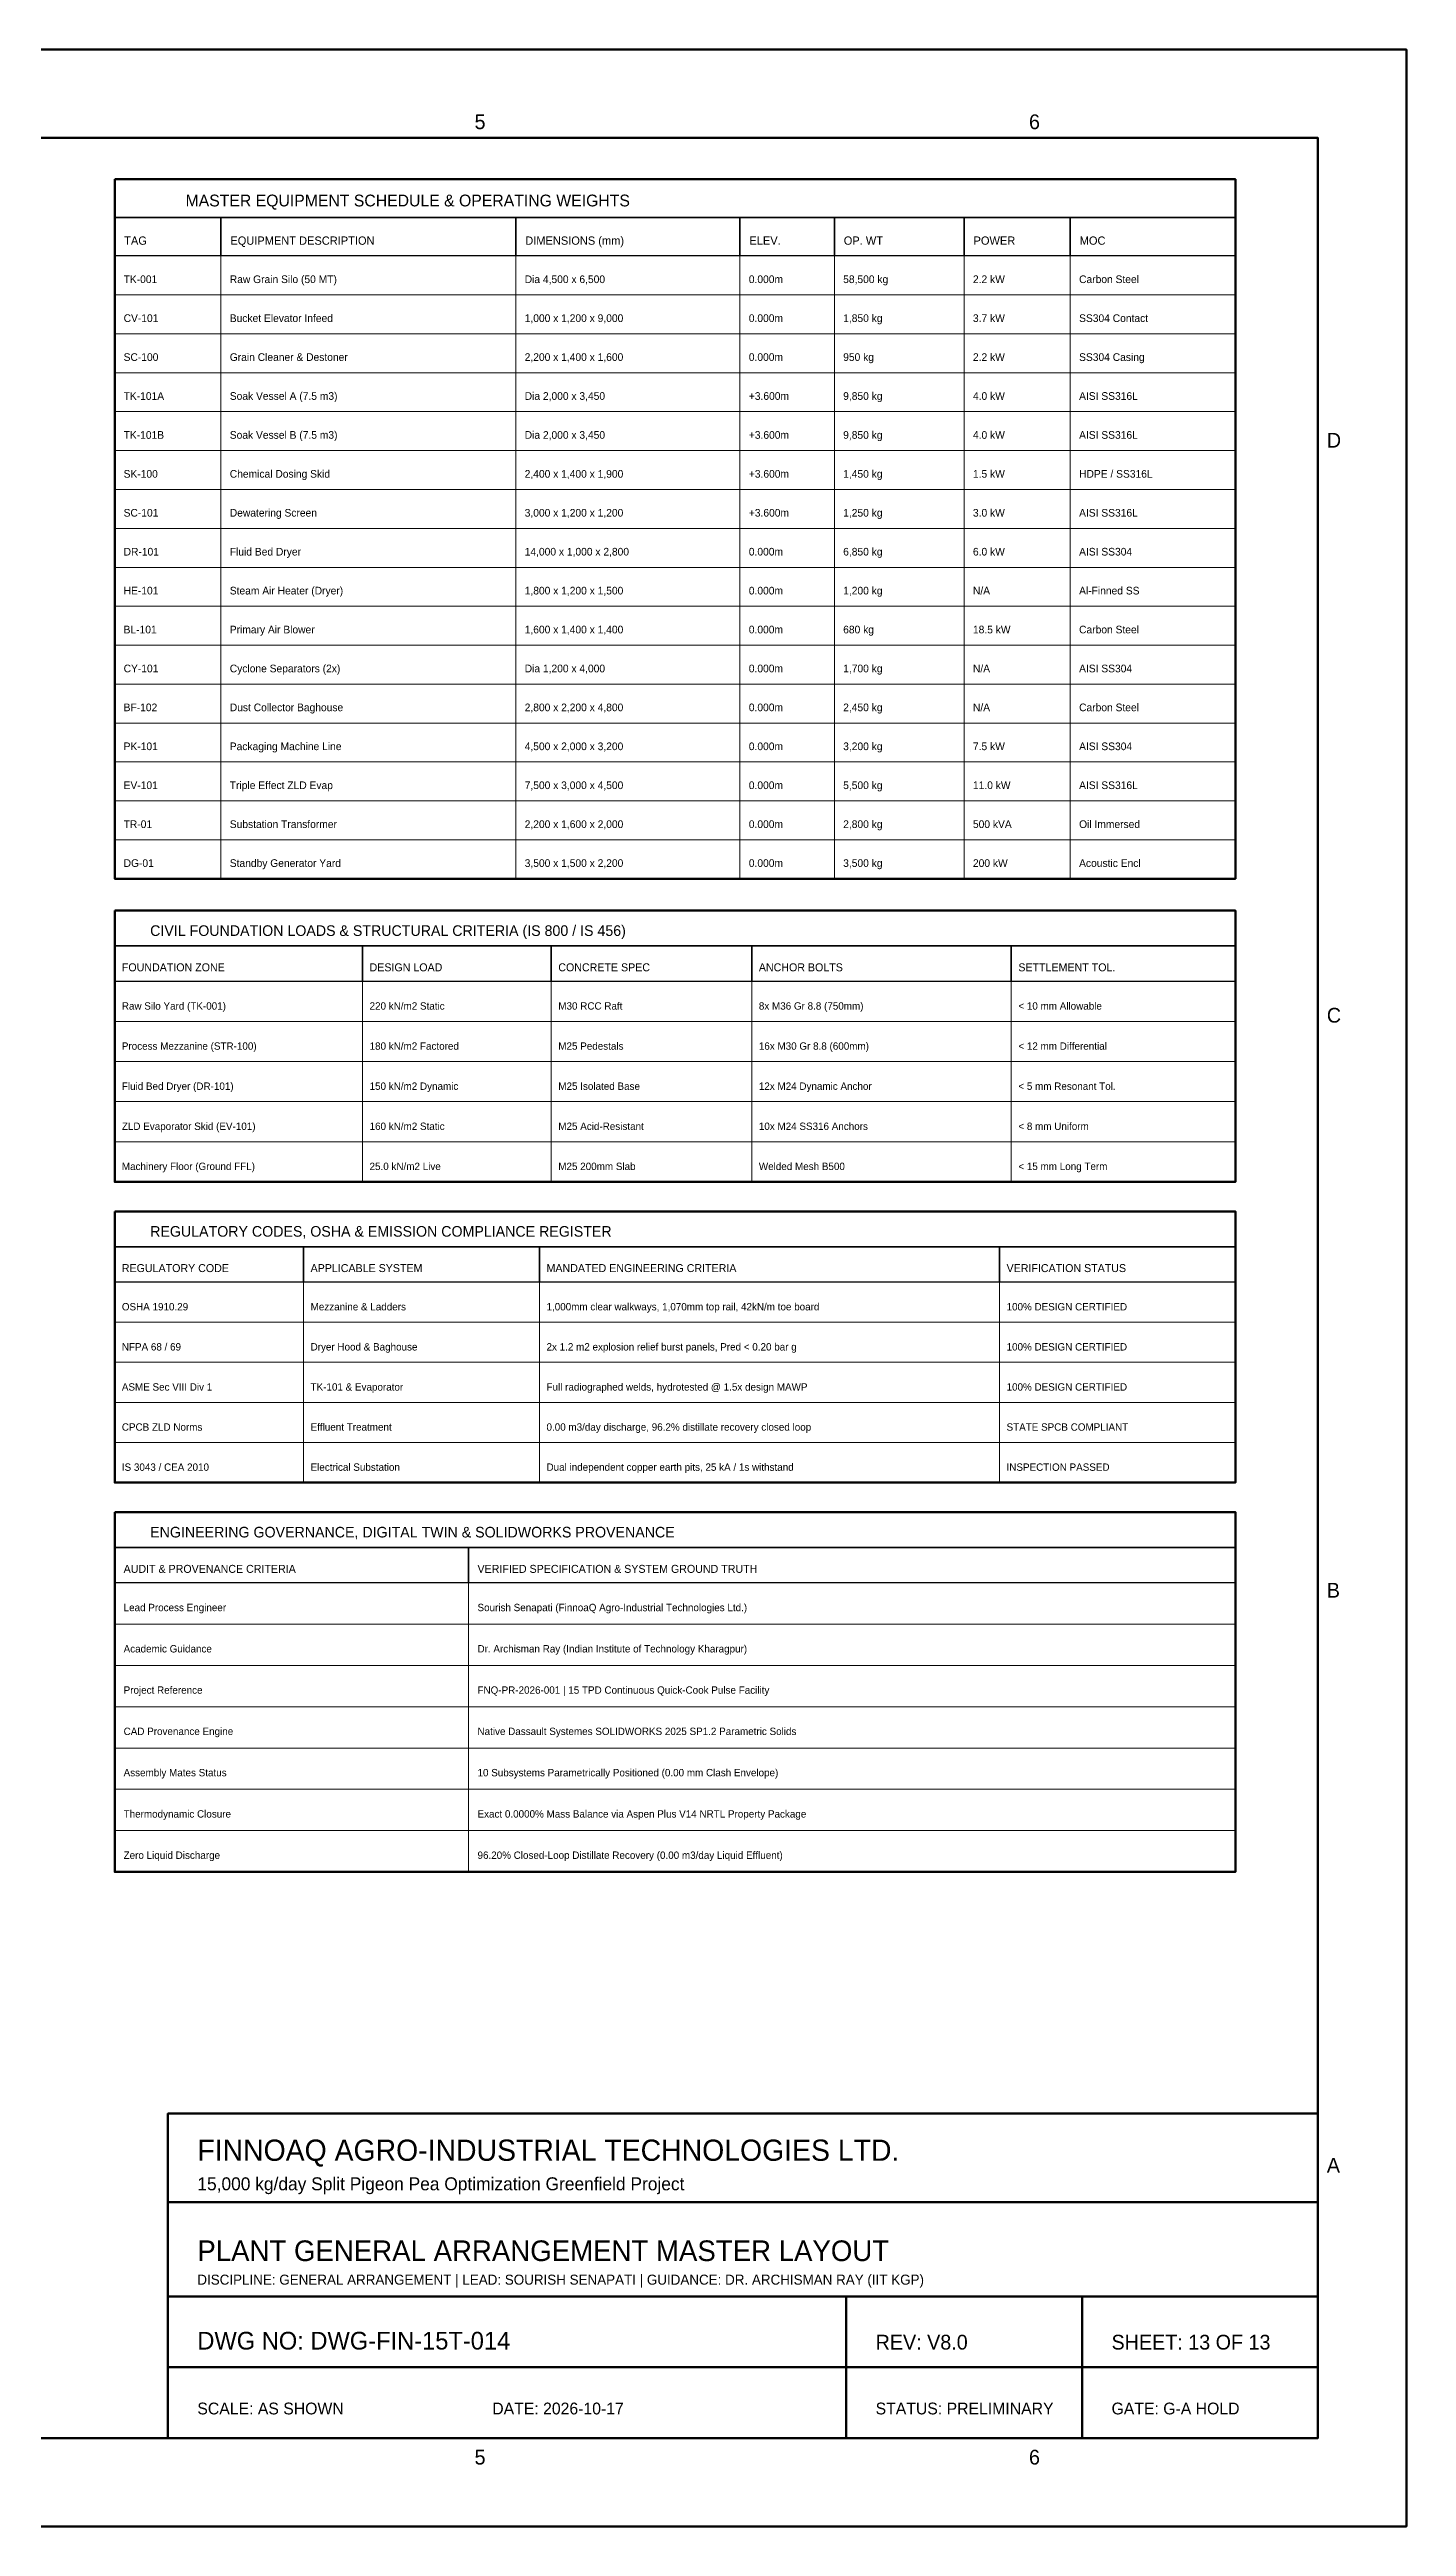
# Model space of a CAD drawing. Header units: millimetres. Extents: x 0 to 594, y 0 to 420.
# Drawn here: x 363.9 to 594, y 0 to 420 of the extents above; entities that cross this region are included whole.
import ezdxf

# ---------------------------------------------------------------- set-up
doc = ezdxf.new("R2010")
doc.units = ezdxf.units.MM
for name, color, linetype, lineweight in [('ANNOTATION', 7, 'Continuous', 35), ('BORDER_TITLE', 7, 'Continuous', 70), ('TABLE_GRID', 4, 'Continuous', 25)]:
    doc.layers.add(name, color=color, linetype=linetype, lineweight=lineweight)

msp = doc.modelspace()

# ---------------------------------------------------------------- linework, layer by layer
at = {"layer": 'BORDER_TITLE'}
for p, q in [((384, 55), (579, 55)), ((384, 39), (579, 39)), ((499, 15), (499, 39)), ((539, 15), (539, 39)), ((384, 27), (579, 27))]:
    msp.add_line(p, q, dxfattribs=at)
at = {"layer": 'BORDER_TITLE', "lineweight": 70}
msp.add_lwpolyline([(0, 0), (594, 0), (594, 420), (0, 420), (0, 0)], dxfattribs=at)
at = {"layer": 'BORDER_TITLE', "lineweight": 50}
for points in [[(15, 15), (579, 15), (579, 405), (15, 405), (15, 15)], [(375, 398), (565, 398), (565, 279.4), (375, 279.4), (375, 398)], [(375, 274), (565, 274), (565, 228), (375, 228), (375, 274)], [(375, 223), (565, 223), (565, 177), (375, 177), (375, 223)], [(375, 172), (565, 172), (565, 111), (375, 111), (375, 172)], [(384, 15), (579, 15), (579, 70), (384, 70), (384, 15)]]:
    msp.add_lwpolyline(points, dxfattribs=at)
at = {"layer": 'BORDER_TITLE', "lineweight": 35}
for points in [[(375, 398), (565, 398), (565, 391.5), (375, 391.5), (375, 398)], [(375, 274), (565, 274), (565, 268), (375, 268), (375, 274)], [(375, 223), (565, 223), (565, 217), (375, 217), (375, 223)], [(375, 172), (565, 172), (565, 166), (375, 166), (375, 172)]]:
    msp.add_lwpolyline(points, dxfattribs=at)
at = {"layer": 'BORDER_TITLE', "lineweight": 25}
for points in [[(375, 391.5), (393, 391.5), (393, 385), (375, 385), (375, 391.5)], [(393, 391.5), (443, 391.5), (443, 385), (393, 385), (393, 391.5)], [(443, 391.5), (481, 391.5), (481, 385), (443, 385), (443, 391.5)], [(481, 391.5), (497, 391.5), (497, 385), (481, 385), (481, 391.5)], [(497, 391.5), (519, 391.5), (519, 385), (497, 385), (497, 391.5)], [(519, 391.5), (537, 391.5), (537, 385), (519, 385), (519, 391.5)], [(537, 391.5), (565, 391.5), (565, 385), (537, 385), (537, 391.5)], [(375, 268), (417, 268), (417, 262), (375, 262), (375, 268)], [(417, 268), (449, 268), (449, 262), (417, 262), (417, 268)], [(449, 268), (483, 268), (483, 262), (449, 262), (449, 268)], [(483, 268), (527, 268), (527, 262), (483, 262), (483, 268)], [(527, 268), (565, 268), (565, 262), (527, 262), (527, 268)], [(375, 217), (407, 217), (407, 211), (375, 211), (375, 217)], [(407, 217), (447, 217), (447, 211), (407, 211), (407, 217)], [(447, 217), (525, 217), (525, 211), (447, 211), (447, 217)], [(525, 217), (565, 217), (565, 211), (525, 211), (525, 217)], [(375, 166), (435, 166), (435, 160), (375, 160), (375, 166)], [(435, 166), (565, 166), (565, 160), (435, 160), (435, 166)]]:
    msp.add_lwpolyline(points, dxfattribs=at)
at = {"layer": 'TABLE_GRID', "lineweight": 15}
for points in [[(375, 385), (393, 385), (393, 378.4), (375, 378.4), (375, 385)], [(393, 385), (443, 385), (443, 378.4), (393, 378.4), (393, 385)], [(443, 385), (481, 385), (481, 378.4), (443, 378.4), (443, 385)], [(481, 385), (497, 385), (497, 378.4), (481, 378.4), (481, 385)], [(497, 385), (519, 385), (519, 378.4), (497, 378.4), (497, 385)], [(519, 385), (537, 385), (537, 378.4), (519, 378.4), (519, 385)], [(537, 385), (565, 385), (565, 378.4), (537, 378.4), (537, 385)], [(375, 378.4), (393, 378.4), (393, 371.8), (375, 371.8), (375, 378.4)], [(393, 378.4), (443, 378.4), (443, 371.8), (393, 371.8), (393, 378.4)], [(443, 378.4), (481, 378.4), (481, 371.8), (443, 371.8), (443, 378.4)], [(481, 378.4), (497, 378.4), (497, 371.8), (481, 371.8), (481, 378.4)], [(497, 378.4), (519, 378.4), (519, 371.8), (497, 371.8), (497, 378.4)], [(519, 378.4), (537, 378.4), (537, 371.8), (519, 371.8), (519, 378.4)], [(537, 378.4), (565, 378.4), (565, 371.8), (537, 371.8), (537, 378.4)], [(375, 371.8), (393, 371.8), (393, 365.2), (375, 365.2), (375, 371.8)], [(393, 371.8), (443, 371.8), (443, 365.2), (393, 365.2), (393, 371.8)], [(443, 371.8), (481, 371.8), (481, 365.2), (443, 365.2), (443, 371.8)], [(481, 371.8), (497, 371.8), (497, 365.2), (481, 365.2), (481, 371.8)], [(497, 371.8), (519, 371.8), (519, 365.2), (497, 365.2), (497, 371.8)], [(519, 371.8), (537, 371.8), (537, 365.2), (519, 365.2), (519, 371.8)], [(537, 371.8), (565, 371.8), (565, 365.2), (537, 365.2), (537, 371.8)], [(375, 365.2), (393, 365.2), (393, 358.6), (375, 358.6), (375, 365.2)], [(393, 365.2), (443, 365.2), (443, 358.6), (393, 358.6), (393, 365.2)], [(443, 365.2), (481, 365.2), (481, 358.6), (443, 358.6), (443, 365.2)], [(481, 365.2), (497, 365.2), (497, 358.6), (481, 358.6), (481, 365.2)], [(497, 365.2), (519, 365.2), (519, 358.6), (497, 358.6), (497, 365.2)], [(519, 365.2), (537, 365.2), (537, 358.6), (519, 358.6), (519, 365.2)], [(537, 365.2), (565, 365.2), (565, 358.6), (537, 358.6), (537, 365.2)], [(375, 358.6), (393, 358.6), (393, 352), (375, 352), (375, 358.6)], [(393, 358.6), (443, 358.6), (443, 352), (393, 352), (393, 358.6)], [(443, 358.6), (481, 358.6), (481, 352), (443, 352), (443, 358.6)], [(481, 358.6), (497, 358.6), (497, 352), (481, 352), (481, 358.6)], [(497, 358.6), (519, 358.6), (519, 352), (497, 352), (497, 358.6)], [(519, 358.6), (537, 358.6), (537, 352), (519, 352), (519, 358.6)], [(537, 358.6), (565, 358.6), (565, 352), (537, 352), (537, 358.6)], [(375, 352), (393, 352), (393, 345.4), (375, 345.4), (375, 352)], [(393, 352), (443, 352), (443, 345.4), (393, 345.4), (393, 352)], [(443, 352), (481, 352), (481, 345.4), (443, 345.4), (443, 352)], [(481, 352), (497, 352), (497, 345.4), (481, 345.4), (481, 352)], [(497, 352), (519, 352), (519, 345.4), (497, 345.4), (497, 352)], [(519, 352), (537, 352), (537, 345.4), (519, 345.4), (519, 352)], [(537, 352), (565, 352), (565, 345.4), (537, 345.4), (537, 352)], [(375, 345.4), (393, 345.4), (393, 338.8), (375, 338.8), (375, 345.4)], [(393, 345.4), (443, 345.4), (443, 338.8), (393, 338.8), (393, 345.4)], [(443, 345.4), (481, 345.4), (481, 338.8), (443, 338.8), (443, 345.4)], [(481, 345.4), (497, 345.4), (497, 338.8), (481, 338.8), (481, 345.4)], [(497, 345.4), (519, 345.4), (519, 338.8), (497, 338.8), (497, 345.4)], [(519, 345.4), (537, 345.4), (537, 338.8), (519, 338.8), (519, 345.4)], [(537, 345.4), (565, 345.4), (565, 338.8), (537, 338.8), (537, 345.4)], [(375, 338.8), (393, 338.8), (393, 332.2), (375, 332.2), (375, 338.8)], [(393, 338.8), (443, 338.8), (443, 332.2), (393, 332.2), (393, 338.8)], [(443, 338.8), (481, 338.8), (481, 332.2), (443, 332.2), (443, 338.8)], [(481, 338.8), (497, 338.8), (497, 332.2), (481, 332.2), (481, 338.8)], [(497, 338.8), (519, 338.8), (519, 332.2), (497, 332.2), (497, 338.8)], [(519, 338.8), (537, 338.8), (537, 332.2), (519, 332.2), (519, 338.8)], [(537, 338.8), (565, 338.8), (565, 332.2), (537, 332.2), (537, 338.8)], [(375, 332.2), (393, 332.2), (393, 325.6), (375, 325.6), (375, 332.2)], [(393, 332.2), (443, 332.2), (443, 325.6), (393, 325.6), (393, 332.2)], [(443, 332.2), (481, 332.2), (481, 325.6), (443, 325.6), (443, 332.2)], [(481, 332.2), (497, 332.2), (497, 325.6), (481, 325.6), (481, 332.2)], [(497, 332.2), (519, 332.2), (519, 325.6), (497, 325.6), (497, 332.2)], [(519, 332.2), (537, 332.2), (537, 325.6), (519, 325.6), (519, 332.2)], [(537, 332.2), (565, 332.2), (565, 325.6), (537, 325.6), (537, 332.2)], [(375, 325.6), (393, 325.6), (393, 319), (375, 319), (375, 325.6)], [(393, 325.6), (443, 325.6), (443, 319), (393, 319), (393, 325.6)], [(443, 325.6), (481, 325.6), (481, 319), (443, 319), (443, 325.6)], [(481, 325.6), (497, 325.6), (497, 319), (481, 319), (481, 325.6)], [(497, 325.6), (519, 325.6), (519, 319), (497, 319), (497, 325.6)], [(519, 325.6), (537, 325.6), (537, 319), (519, 319), (519, 325.6)], [(537, 325.6), (565, 325.6), (565, 319), (537, 319), (537, 325.6)], [(375, 319), (393, 319), (393, 312.4), (375, 312.4), (375, 319)], [(393, 319), (443, 319), (443, 312.4), (393, 312.4), (393, 319)], [(443, 319), (481, 319), (481, 312.4), (443, 312.4), (443, 319)], [(481, 319), (497, 319), (497, 312.4), (481, 312.4), (481, 319)], [(497, 319), (519, 319), (519, 312.4), (497, 312.4), (497, 319)], [(519, 319), (537, 319), (537, 312.4), (519, 312.4), (519, 319)], [(537, 319), (565, 319), (565, 312.4), (537, 312.4), (537, 319)], [(375, 312.4), (393, 312.4), (393, 305.8), (375, 305.8), (375, 312.4)], [(393, 312.4), (443, 312.4), (443, 305.8), (393, 305.8), (393, 312.4)], [(443, 312.4), (481, 312.4), (481, 305.8), (443, 305.8), (443, 312.4)], [(481, 312.4), (497, 312.4), (497, 305.8), (481, 305.8), (481, 312.4)], [(497, 312.4), (519, 312.4), (519, 305.8), (497, 305.8), (497, 312.4)], [(519, 312.4), (537, 312.4), (537, 305.8), (519, 305.8), (519, 312.4)], [(537, 312.4), (565, 312.4), (565, 305.8), (537, 305.8), (537, 312.4)], [(375, 305.8), (393, 305.8), (393, 299.2), (375, 299.2), (375, 305.8)], [(393, 305.8), (443, 305.8), (443, 299.2), (393, 299.2), (393, 305.8)], [(443, 305.8), (481, 305.8), (481, 299.2), (443, 299.2), (443, 305.8)], [(481, 305.8), (497, 305.8), (497, 299.2), (481, 299.2), (481, 305.8)], [(497, 305.8), (519, 305.8), (519, 299.2), (497, 299.2), (497, 305.8)], [(519, 305.8), (537, 305.8), (537, 299.2), (519, 299.2), (519, 305.8)], [(537, 305.8), (565, 305.8), (565, 299.2), (537, 299.2), (537, 305.8)], [(375, 299.2), (393, 299.2), (393, 292.6), (375, 292.6), (375, 299.2)], [(393, 299.2), (443, 299.2), (443, 292.6), (393, 292.6), (393, 299.2)], [(443, 299.2), (481, 299.2), (481, 292.6), (443, 292.6), (443, 299.2)], [(481, 299.2), (497, 299.2), (497, 292.6), (481, 292.6), (481, 299.2)], [(497, 299.2), (519, 299.2), (519, 292.6), (497, 292.6), (497, 299.2)], [(519, 299.2), (537, 299.2), (537, 292.6), (519, 292.6), (519, 299.2)], [(537, 299.2), (565, 299.2), (565, 292.6), (537, 292.6), (537, 299.2)], [(375, 292.6), (393, 292.6), (393, 286), (375, 286), (375, 292.6)], [(393, 292.6), (443, 292.6), (443, 286), (393, 286), (393, 292.6)], [(443, 292.6), (481, 292.6), (481, 286), (443, 286), (443, 292.6)], [(481, 292.6), (497, 292.6), (497, 286), (481, 286), (481, 292.6)], [(497, 292.6), (519, 292.6), (519, 286), (497, 286), (497, 292.6)], [(519, 292.6), (537, 292.6), (537, 286), (519, 286), (519, 292.6)], [(537, 292.6), (565, 292.6), (565, 286), (537, 286), (537, 292.6)], [(375, 286), (393, 286), (393, 279.4), (375, 279.4), (375, 286)], [(393, 286), (443, 286), (443, 279.4), (393, 279.4), (393, 286)], [(443, 286), (481, 286), (481, 279.4), (443, 279.4), (443, 286)], [(481, 286), (497, 286), (497, 279.4), (481, 279.4), (481, 286)], [(497, 286), (519, 286), (519, 279.4), (497, 279.4), (497, 286)], [(519, 286), (537, 286), (537, 279.4), (519, 279.4), (519, 286)], [(537, 286), (565, 286), (565, 279.4), (537, 279.4), (537, 286)], [(375, 262), (417, 262), (417, 255.2), (375, 255.2), (375, 262)], [(417, 262), (449, 262), (449, 255.2), (417, 255.2), (417, 262)], [(449, 262), (483, 262), (483, 255.2), (449, 255.2), (449, 262)], [(483, 262), (527, 262), (527, 255.2), (483, 255.2), (483, 262)], [(527, 262), (565, 262), (565, 255.2), (527, 255.2), (527, 262)], [(375, 255.2), (417, 255.2), (417, 248.4), (375, 248.4), (375, 255.2)], [(417, 255.2), (449, 255.2), (449, 248.4), (417, 248.4), (417, 255.2)], [(449, 255.2), (483, 255.2), (483, 248.4), (449, 248.4), (449, 255.2)], [(483, 255.2), (527, 255.2), (527, 248.4), (483, 248.4), (483, 255.2)], [(527, 255.2), (565, 255.2), (565, 248.4), (527, 248.4), (527, 255.2)], [(375, 248.4), (417, 248.4), (417, 241.6), (375, 241.6), (375, 248.4)], [(417, 248.4), (449, 248.4), (449, 241.6), (417, 241.6), (417, 248.4)], [(449, 248.4), (483, 248.4), (483, 241.6), (449, 241.6), (449, 248.4)], [(483, 248.4), (527, 248.4), (527, 241.6), (483, 241.6), (483, 248.4)], [(527, 248.4), (565, 248.4), (565, 241.6), (527, 241.6), (527, 248.4)], [(375, 241.6), (417, 241.6), (417, 234.8), (375, 234.8), (375, 241.6)], [(417, 241.6), (449, 241.6), (449, 234.8), (417, 234.8), (417, 241.6)], [(449, 241.6), (483, 241.6), (483, 234.8), (449, 234.8), (449, 241.6)], [(483, 241.6), (527, 241.6), (527, 234.8), (483, 234.8), (483, 241.6)], [(527, 241.6), (565, 241.6), (565, 234.8), (527, 234.8), (527, 241.6)], [(375, 234.8), (417, 234.8), (417, 228), (375, 228), (375, 234.8)], [(417, 234.8), (449, 234.8), (449, 228), (417, 228), (417, 234.8)], [(449, 234.8), (483, 234.8), (483, 228), (449, 228), (449, 234.8)], [(483, 234.8), (527, 234.8), (527, 228), (483, 228), (483, 234.8)], [(527, 234.8), (565, 234.8), (565, 228), (527, 228), (527, 234.8)], [(375, 211), (407, 211), (407, 204.2), (375, 204.2), (375, 211)], [(407, 211), (447, 211), (447, 204.2), (407, 204.2), (407, 211)], [(447, 211), (525, 211), (525, 204.2), (447, 204.2), (447, 211)], [(525, 211), (565, 211), (565, 204.2), (525, 204.2), (525, 211)], [(375, 204.2), (407, 204.2), (407, 197.4), (375, 197.4), (375, 204.2)], [(407, 204.2), (447, 204.2), (447, 197.4), (407, 197.4), (407, 204.2)], [(447, 204.2), (525, 204.2), (525, 197.4), (447, 197.4), (447, 204.2)], [(525, 204.2), (565, 204.2), (565, 197.4), (525, 197.4), (525, 204.2)], [(375, 197.4), (407, 197.4), (407, 190.6), (375, 190.6), (375, 197.4)], [(407, 197.4), (447, 197.4), (447, 190.6), (407, 190.6), (407, 197.4)], [(447, 197.4), (525, 197.4), (525, 190.6), (447, 190.6), (447, 197.4)], [(525, 197.4), (565, 197.4), (565, 190.6), (525, 190.6), (525, 197.4)], [(375, 190.6), (407, 190.6), (407, 183.8), (375, 183.8), (375, 190.6)], [(407, 190.6), (447, 190.6), (447, 183.8), (407, 183.8), (407, 190.6)], [(447, 190.6), (525, 190.6), (525, 183.8), (447, 183.8), (447, 190.6)], [(525, 190.6), (565, 190.6), (565, 183.8), (525, 183.8), (525, 190.6)], [(375, 183.8), (407, 183.8), (407, 177), (375, 177), (375, 183.8)], [(407, 183.8), (447, 183.8), (447, 177), (407, 177), (407, 183.8)], [(447, 183.8), (525, 183.8), (525, 177), (447, 177), (447, 183.8)], [(525, 183.8), (565, 183.8), (565, 177), (525, 177), (525, 183.8)], [(375, 160), (435, 160), (435, 153), (375, 153), (375, 160)], [(435, 160), (565, 160), (565, 153), (435, 153), (435, 160)], [(375, 153), (435, 153), (435, 146), (375, 146), (375, 153)], [(435, 153), (565, 153), (565, 146), (435, 146), (435, 153)], [(375, 146), (435, 146), (435, 139), (375, 139), (375, 146)], [(435, 146), (565, 146), (565, 139), (435, 139), (435, 146)], [(375, 139), (435, 139), (435, 132), (375, 132), (375, 139)], [(435, 139), (565, 139), (565, 132), (435, 132), (435, 139)], [(375, 132), (435, 132), (435, 125), (375, 125), (375, 132)], [(435, 132), (565, 132), (565, 125), (435, 125), (435, 132)], [(375, 125), (435, 125), (435, 118), (375, 118), (375, 125)], [(435, 125), (565, 125), (565, 118), (435, 118), (435, 125)], [(375, 118), (435, 118), (435, 111), (375, 111), (375, 118)], [(435, 118), (565, 118), (565, 111), (435, 111), (435, 118)]]:
    msp.add_lwpolyline(points, dxfattribs=at)

# ---------------------------------------------------------------- texts
at = {"layer": 'ANNOTATION'}
for s, height, p in [('TK-001', 1.3, (376.5, 380.4)), ('Raw Grain Silo (50 MT)', 1.3, (394.5, 380.4)), ('Dia 4,500 x 6,500', 1.3, (444.5, 380.4)), ('0.000m', 1.3, (482.5, 380.4)), ('58,500 kg', 1.3, (498.5, 380.4)), ('2.2 kW', 1.3, (520.5, 380.4)), ('Carbon Steel', 1.3, (538.5, 380.4)), ('CV-101', 1.3, (376.5, 373.8)), ('Bucket Elevator Infeed', 1.3, (394.5, 373.8)), ('1,000 x 1,200 x 9,000', 1.3, (444.5, 373.8)), ('0.000m', 1.3, (482.5, 373.8)), ('1,850 kg', 1.3, (498.5, 373.8)), ('3.7 kW', 1.3, (520.5, 373.8)), ('SS304 Contact', 1.3, (538.5, 373.8)), ('SC-100', 1.3, (376.5, 367.2)), ('Grain Cleaner & Destoner', 1.3, (394.5, 367.2)), ('2,200 x 1,400 x 1,600', 1.3, (444.5, 367.2)), ('0.000m', 1.3, (482.5, 367.2)), ('950 kg', 1.3, (498.5, 367.2)), ('2.2 kW', 1.3, (520.5, 367.2)), ('SS304 Casing', 1.3, (538.5, 367.2)), ('TK-101A', 1.3, (376.5, 360.6)), ('Soak Vessel A (7.5 m3)', 1.3, (394.5, 360.6)), ('Dia 2,000 x 3,450', 1.3, (444.5, 360.6)), ('+3.600m', 1.3, (482.5, 360.6)), ('9,850 kg', 1.3, (498.5, 360.6)), ('4.0 kW', 1.3, (520.5, 360.6)), ('AISI SS316L', 1.3, (538.5, 360.6)), ('TK-101B', 1.3, (376.5, 354)), ('Soak Vessel B (7.5 m3)', 1.3, (394.5, 354)), ('Dia 2,000 x 3,450', 1.3, (444.5, 354)), ('+3.600m', 1.3, (482.5, 354)), ('9,850 kg', 1.3, (498.5, 354)), ('4.0 kW', 1.3, (520.5, 354)), ('AISI SS316L', 1.3, (538.5, 354)), ('SK-100', 1.3, (376.5, 347.4)), ('Chemical Dosing Skid', 1.3, (394.5, 347.4)), ('2,400 x 1,400 x 1,900', 1.3, (444.5, 347.4)), ('+3.600m', 1.3, (482.5, 347.4)), ('1,450 kg', 1.3, (498.5, 347.4)), ('1.5 kW', 1.3, (520.5, 347.4)), ('HDPE / SS316L', 1.3, (538.5, 347.4)), ('SC-101', 1.3, (376.5, 340.8)), ('Dewatering Screen', 1.3, (394.5, 340.8)), ('3,000 x 1,200 x 1,200', 1.3, (444.5, 340.8)), ('+3.600m', 1.3, (482.5, 340.8)), ('1,250 kg', 1.3, (498.5, 340.8)), ('3.0 kW', 1.3, (520.5, 340.8)), ('AISI SS316L', 1.3, (538.5, 340.8)), ('DR-101', 1.3, (376.5, 334.2)), ('Fluid Bed Dryer', 1.3, (394.5, 334.2)), ('14,000 x 1,000 x 2,800', 1.3, (444.5, 334.2)), ('0.000m', 1.3, (482.5, 334.2)), ('6,850 kg', 1.3, (498.5, 334.2)), ('6.0 kW', 1.3, (520.5, 334.2)), ('AISI SS304', 1.3, (538.5, 334.2)), ('HE-101', 1.3, (376.5, 327.6)), ('Steam Air Heater (Dryer)', 1.3, (394.5, 327.6)), ('1,800 x 1,200 x 1,500', 1.3, (444.5, 327.6)), ('0.000m', 1.3, (482.5, 327.6)), ('1,200 kg', 1.3, (498.5, 327.6)), ('N/A', 1.3, (520.5, 327.6)), ('Al-Finned SS', 1.3, (538.5, 327.6)), ('BL-101', 1.3, (376.5, 321)), ('Primary Air Blower', 1.3, (394.5, 321)), ('1,600 x 1,400 x 1,400', 1.3, (444.5, 321)), ('0.000m', 1.3, (482.5, 321)), ('680 kg', 1.3, (498.5, 321)), ('18.5 kW', 1.3, (520.5, 321)), ('Carbon Steel', 1.3, (538.5, 321)), ('CY-101', 1.3, (376.5, 314.4)), ('Cyclone Separators (2x)', 1.3, (394.5, 314.4)), ('Dia 1,200 x 4,000', 1.3, (444.5, 314.4)), ('0.000m', 1.3, (482.5, 314.4)), ('1,700 kg', 1.3, (498.5, 314.4)), ('N/A', 1.3, (520.5, 314.4)), ('AISI SS304', 1.3, (538.5, 314.4)), ('BF-102', 1.3, (376.5, 307.8)), ('Dust Collector Baghouse', 1.3, (394.5, 307.8)), ('2,800 x 2,200 x 4,800', 1.3, (444.5, 307.8)), ('0.000m', 1.3, (482.5, 307.8)), ('2,450 kg', 1.3, (498.5, 307.8)), ('N/A', 1.3, (520.5, 307.8)), ('Carbon Steel', 1.3, (538.5, 307.8)), ('PK-101', 1.3, (376.5, 301.2)), ('Packaging Machine Line', 1.3, (394.5, 301.2)), ('4,500 x 2,000 x 3,200', 1.3, (444.5, 301.2)), ('0.000m', 1.3, (482.5, 301.2)), ('3,200 kg', 1.3, (498.5, 301.2)), ('7.5 kW', 1.3, (520.5, 301.2)), ('AISI SS304', 1.3, (538.5, 301.2)), ('EV-101', 1.3, (376.5, 294.6)), ('Triple Effect ZLD Evap', 1.3, (394.5, 294.6)), ('7,500 x 3,000 x 4,500', 1.3, (444.5, 294.6)), ('0.000m', 1.3, (482.5, 294.6)), ('5,500 kg', 1.3, (498.5, 294.6)), ('11.0 kW', 1.3, (520.5, 294.6)), ('AISI SS316L', 1.3, (538.5, 294.6)), ('TR-01', 1.3, (376.5, 288)), ('Substation Transformer', 1.3, (394.5, 288)), ('2,200 x 1,600 x 2,000', 1.3, (444.5, 288)), ('0.000m', 1.3, (482.5, 288)), ('2,800 kg', 1.3, (498.5, 288)), ('500 kVA', 1.3, (520.5, 288)), ('Oil Immersed', 1.3, (538.5, 288)), ('DG-01', 1.3, (376.5, 281.4)), ('Standby Generator Yard', 1.3, (394.5, 281.4)), ('3,500 x 1,500 x 2,200', 1.3, (444.5, 281.4)), ('0.000m', 1.3, (482.5, 281.4)), ('3,500 kg', 1.3, (498.5, 281.4)), ('200 kW', 1.3, (520.5, 281.4)), ('Acoustic Encl', 1.3, (538.5, 281.4)), ('Raw Silo Yard (TK-001)', 1.25, (376.2, 257.2)), ('220 kN/m2 Static', 1.25, (418.2, 257.2)), ('M30 RCC Raft', 1.25, (450.2, 257.2)), ('8x M36 Gr 8.8 (750mm)', 1.25, (484.2, 257.2)), ('< 10 mm Allowable', 1.25, (528.2, 257.2)), ('Process Mezzanine (STR-100)', 1.25, (376.2, 250.4)), ('180 kN/m2 Factored', 1.25, (418.2, 250.4)), ('M25 Pedestals', 1.25, (450.2, 250.4)), ('16x M30 Gr 8.8 (600mm)', 1.25, (484.2, 250.4)), ('< 12 mm Differential', 1.25, (528.2, 250.4)), ('Fluid Bed Dryer (DR-101)', 1.25, (376.2, 243.6)), ('150 kN/m2 Dynamic', 1.25, (418.2, 243.6)), ('M25 Isolated Base', 1.25, (450.2, 243.6)), ('12x M24 Dynamic Anchor', 1.25, (484.2, 243.6)), ('< 5 mm Resonant Tol.', 1.25, (528.2, 243.6)), ('ZLD Evaporator Skid (EV-101)', 1.25, (376.2, 236.8)), ('160 kN/m2 Static', 1.25, (418.2, 236.8)), ('M25 Acid-Resistant', 1.25, (450.2, 236.8)), ('10x M24 SS316 Anchors', 1.25, (484.2, 236.8)), ('< 8 mm Uniform', 1.25, (528.2, 236.8)), ('Machinery Floor (Ground FFL)', 1.25, (376.2, 230)), ('25.0 kN/m2 Live', 1.25, (418.2, 230)), ('M25 200mm Slab', 1.25, (450.2, 230)), ('Welded Mesh B500', 1.25, (484.2, 230)), ('< 15 mm Long Term', 1.25, (528.2, 230)), ('OSHA 1910.29', 1.25, (376.2, 206.2)), ('Mezzanine & Ladders', 1.25, (408.2, 206.2)), ('1,000mm clear walkways, 1,070mm top rail, 42kN/m toe board', 1.25, (448.2, 206.2)), ('100% DESIGN CERTIFIED', 1.25, (526.2, 206.2)), ('NFPA 68 / 69', 1.25, (376.2, 199.4)), ('Dryer Hood & Baghouse', 1.25, (408.2, 199.4)), ('2x 1.2 m2 explosion relief burst panels, Pred < 0.20 bar g', 1.25, (448.2, 199.4)), ('100% DESIGN CERTIFIED', 1.25, (526.2, 199.4)), ('ASME Sec VIII Div 1', 1.25, (376.2, 192.6)), ('TK-101 & Evaporator', 1.25, (408.2, 192.6)), ('Full radiographed welds, hydrotested @ 1.5x design MAWP', 1.25, (448.2, 192.6)), ('100% DESIGN CERTIFIED', 1.25, (526.2, 192.6)), ('CPCB ZLD Norms', 1.25, (376.2, 185.8)), ('Effluent Treatment', 1.25, (408.2, 185.8)), ('0.00 m3/day discharge, 96.2% distillate recovery closed loop', 1.25, (448.2, 185.8)), ('STATE SPCB COMPLIANT', 1.25, (526.2, 185.8)), ('IS 3043 / CEA 2010', 1.25, (376.2, 179)), ('Electrical Substation', 1.25, (408.2, 179)), ('Dual independent copper earth pits, 25 kA / 1s withstand', 1.25, (448.2, 179)), ('INSPECTION PASSED', 1.25, (526.2, 179)), ('Lead Process Engineer', 1.25, (376.5, 155.2)), ('Sourish Senapati (FinnoaQ Agro-Industrial Technologies Ltd.)', 1.25, (436.5, 155.2)), ('Academic Guidance', 1.25, (376.5, 148.2)), ('Dr. Archisman Ray (Indian Institute of Technology Kharagpur)', 1.25, (436.5, 148.2)), ('Project Reference', 1.25, (376.5, 141.2)), ('FNQ-PR-2026-001 | 15 TPD Continuous Quick-Cook Pulse Facility', 1.25, (436.5, 141.2)), ('CAD Provenance Engine', 1.25, (376.5, 134.2)), ('Native Dassault Systemes SOLIDWORKS 2025 SP1.2 Parametric Solids', 1.25, (436.5, 134.2)), ('Assembly Mates Status', 1.25, (376.5, 127.2)), ('10 Subsystems Parametrically Positioned (0.00 mm Clash Envelope)', 1.25, (436.5, 127.2)), ('Thermodynamic Closure', 1.25, (376.5, 120.2)), ('Exact 0.0000% Mass Balance via Aspen Plus V14 NRTL Property Package', 1.25, (436.5, 120.2)), ('Zero Liquid Discharge', 1.25, (376.5, 113.2)), ('96.20% Closed-Loop Distillate Recovery (0.00 m3/day Liquid Effluent)', 1.25, (436.5, 113.2)), ('FINNOAQ AGRO-INDUSTRIAL TECHNOLOGIES LTD.', 3.6, (389, 62)), ('15,000 kg/day Split Pigeon Pea Optimization Greenfield Project', 2.2, (389, 57)), ('PLANT GENERAL ARRANGEMENT MASTER LAYOUT', 3.5, (389, 45)), ('DISCIPLINE: GENERAL ARRANGEMENT | LEAD: SOURISH SENAPATI | GUIDANCE: DR. ARCHISMAN RAY (IIT KGP)', 1.7, (389, 41)), ('DWG NO: DWG-FIN-15T-014', 3, (389, 30)), ('REV: V8.0', 2.5, (504, 30)), ('SHEET: 13 OF 13', 2.5, (544, 30)), ('SCALE: AS SHOWN', 2, (389, 19)), ('DATE: 2026-10-17', 2, (439, 19)), ('STATUS: PRELIMINARY', 2, (504, 19)), ('GATE: G-A HOLD', 2, (544, 19))]:
    msp.add_text(s, height=height, dxfattribs=at).set_placement(p)
at = {"layer": 'BORDER_TITLE'}
for s, height, p in [('5', 2.5, (436, 406.5)), ('6', 2.5, (530, 406.5)), ('MASTER EQUIPMENT SCHEDULE & OPERATING WEIGHTS', 2, (387, 393.4)), ('TAG', 1.4, (376.6, 386.9)), ('EQUIPMENT DESCRIPTION', 1.4, (394.6, 386.9)), ('DIMENSIONS (mm)', 1.4, (444.6, 386.9)), ('ELEV.', 1.4, (482.6, 386.9)), ('OP. WT', 1.4, (498.6, 386.9)), ('POWER', 1.4, (520.6, 386.9)), ('MOC', 1.4, (538.6, 386.9)), ('D', 2.5, (580.5, 352.5)), ('CIVIL FOUNDATION LOADS & STRUCTURAL CRITERIA (IS 800 / IS 456)', 1.8, (381, 269.7)), ('FOUNDATION ZONE', 1.35, (376.2, 263.7)), ('DESIGN LOAD', 1.35, (418.2, 263.7)), ('CONCRETE SPEC', 1.35, (450.2, 263.7)), ('ANCHOR BOLTS', 1.35, (484.2, 263.7)), ('SETTLEMENT TOL.', 1.35, (528.2, 263.7)), ('C', 2.5, (580.5, 255)), ('REGULATORY CODES, OSHA & EMISSION COMPLIANCE REGISTER', 1.8, (381, 218.7)), ('REGULATORY CODE', 1.35, (376.2, 212.7)), ('APPLICABLE SYSTEM', 1.35, (408.2, 212.7)), ('MANDATED ENGINEERING CRITERIA', 1.35, (448.2, 212.7)), ('VERIFICATION STATUS', 1.35, (526.2, 212.7)), ('ENGINEERING GOVERNANCE, DIGITAL TWIN & SOLIDWORKS PROVENANCE', 1.8, (381, 167.7)), ('AUDIT & PROVENANCE CRITERIA', 1.35, (376.5, 161.7)), ('VERIFIED SPECIFICATION & SYSTEM GROUND TRUTH', 1.35, (436.5, 161.7)), ('B', 2.5, (580.5, 157.5)), ('A', 2.5, (580.5, 60)), ('5', 2.5, (436, 10.5)), ('6', 2.5, (530, 10.5))]:
    msp.add_text(s, height=height, dxfattribs=at).set_placement(p)

doc.saveas('drawing.dxf')
